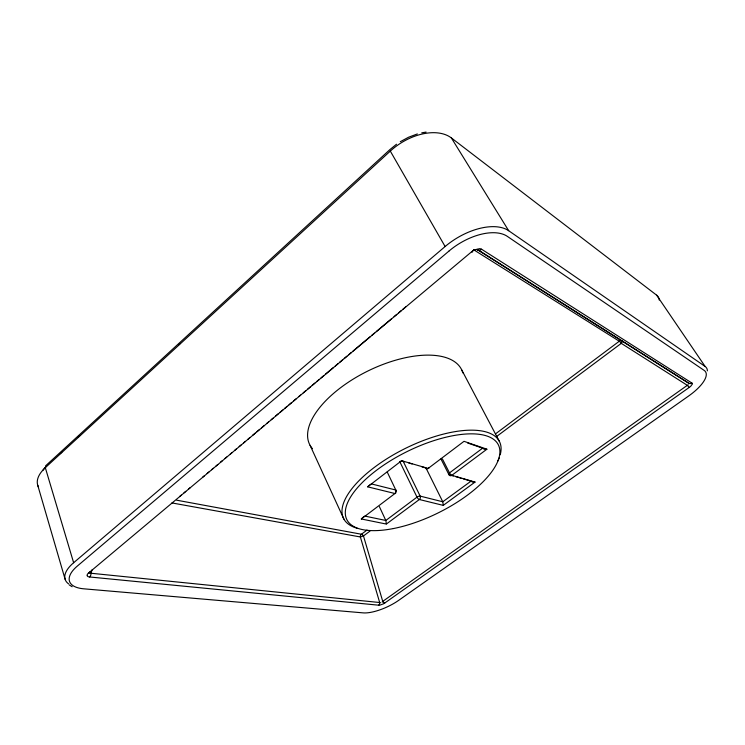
<?xml version="1.0" encoding="UTF-8"?>
<svg xmlns="http://www.w3.org/2000/svg" width="745" height="745" viewBox="0 0 745 745"><rect width="100%" height="100%" fill="white"/><g stroke="black" fill="none" stroke-linecap="round" stroke-linejoin="round"><path stroke-width="1.12" d="M386.394 523.828L385.808 520.476L417.004 497.139A2.459 0.978 -26 0 1 420.161 496.114L442.781 501.776L443.303 505.194M363.7 516.751L361.344 518.948L394.943 493.525A2.552 1.043 53 0 0 395.53 492.156M370.163 484.641L367.648 486.83L394.943 493.525A2.552 2.077 -76.3 0 0 395.8 490.024L387.214 471.985M367.648 486.83L401.62 460.708L428.151 468.428L464.014 441.319L486.895 449.207L451.842 475.319A2.505 2.105 -74.1 0 1 448.928 474.658L440.947 458.948M91.989 569.934L91.011 573.25A3.492 2.282 -80 0 1 89.596 576.975A7.133 2.999 -18.2 0 1 87.919 576.546L87.24 575.96M692.179 384.28L690.885 386.068A5.867 2.123 -31.6 0 1 689.246 387.419L384.765 603.022A5.001 1.667 -24.6 0 1 383.247 603.934L379.885 605.117A5.001 1.667 -24.6 0 1 378.6 605.191L89.596 576.975M45.547 465.895L389.868 149.624L396.526 144.223M60.084 453.686L61.798 452.113M78.057 437.194L79.771 435.62M178.549 344.944L180.253 343.38M38.554 487.137A40.845 20.264 -16.7 0 1 45.315 467.683L390.305 151.095A46.991 29.39 -32.6 0 1 451.368 137.937L656.634 295.169L705.143 366.484A35.518 13.01 -31.5 0 1 707.378 370.87M68.717 583.959A42.828 18.178 -18.4 0 1 73.634 562.736L445.119 246.53A49.691 26.867 -31.2 0 1 508.686 230.726L705.143 366.484M179.517 496.608L181.305 495.108M183.968 492.873L185.756 491.374M188.42 489.139L190.208 487.649M202.668 477.191L204.447 475.701M207.119 473.457L208.898 471.967M211.571 469.722L213.349 468.233M216.022 465.988L217.801 464.498M220.473 462.254L222.252 460.764M224.925 458.52L226.703 457.03M230.27 454.04L232.049 452.55M234.722 450.315L236.5 448.816M239.173 446.581L240.952 445.082M243.624 442.847L245.403 441.347M248.076 439.112L249.854 437.613M252.527 435.378L255.19 433.134M256.978 431.644L259.642 429.399M261.43 427.909L264.093 425.674M266.766 423.43L268.545 421.94M271.217 419.696L272.996 418.206M275.669 415.961L278.341 413.726M280.12 412.227L282.793 409.992M284.571 408.493L287.244 406.258M289.023 404.758L291.695 402.524M293.474 401.034L296.147 398.789M298.82 396.545L300.598 395.055M303.271 392.82L305.934 390.576M307.722 389.086L310.386 386.841M312.174 385.351L314.837 383.107M316.625 381.617L319.288 379.373M321.076 377.883L323.74 375.638M325.528 374.148L333.537 367.425M335.315 365.935L337.988 363.69M339.767 362.2L342.439 359.965M344.218 358.466L346.891 356.231M348.669 354.732L351.342 352.497M353.121 350.997L370.042 336.815M371.82 335.325L374.493 333.08M376.272 331.59L391.404 318.897M394.077 316.653L396.75 314.409M398.528 312.919L401.192 310.684M402.98 309.184L405.643 306.949M87.063 575.438L87.342 574.395A7.133 2.999 -18.2 0 1 88.543 573.045L471.632 251.763A8.325 4.526 -31.5 0 1 474.211 250.013L479.659 248.644A8.325 4.526 -31.5 0 1 481.596 249.249L691.882 383.032A5.867 2.123 -31.6 0 1 692.282 383.703M367.024 530.058L361.437 534.24A2.533 2.021 -79.6 0 0 360.375 536.968L379.661 602.472A2.542 2.049 -84.4 0 1 378.6 605.191M495.481 433.897L619.291 341.229A2.868 2.524 -51.9 0 1 622.382 341.08L688.604 383.107A2.542 1.276 -15 0 1 689.05 383.489M369.995 531.073L363.476 535.944L360.375 536.968L171.909 502.931M496.57 436.523L621.283 343.361A2.868 0.494 -52.7 0 0 622.382 341.08M442.418 458.976L449.496 472.889A2.505 0.903 53.2 0 0 451.842 475.319L475.031 482.062L472.647 482.192L471.008 481.158L442.781 501.776L425.982 468M475.031 482.062L443.247 505.38L419.342 499.513A2.468 0.978 53.4 0 1 417.004 497.139L399.692 461.462M400.298 141.69L408.539 137.248L417.34 133.942M361.278 518.976L386.348 524.07L419.342 499.513A2.468 2.039 -76.6 0 0 420.161 496.114L403.241 461.397M486.895 449.207L484.362 449.328L482.62 448.183L449.496 472.889A2.505 1.006 -26.9 0 0 448.928 474.658L453.333 475.943M421.763 132.824L426.103 132.089M176.621 500.184L361.437 534.24A2.524 1.136 53.7 0 1 363.476 535.944L382.744 601.383A2.524 1.173 55.6 0 0 384.765 603.022M364.696 516.052L385.798 520.457L379.373 506.591M371.187 483.859L395.8 490.024A2.542 1.043 -25.5 0 1 395.958 491.234M401.192 460.792L404.461 461.742M408.828 463.008L412.106 463.958M421.921 466.817L425.19 467.767A2.589 2.142 -73.9 0 0 428.151 468.428A2.589 0.969 52.9 0 0 428.775 467.469M455.54 476.577L461.043 478.178M463.241 478.821L470.998 481.14M467.627 443.005L481.54 447.801M72.153 586.743L69.257 584.946M473.708 249.78L619.291 341.229A2.831 0.512 52.3 0 1 621.283 343.361L687.29 385.305L689.246 387.419M477.303 249.389L621.404 340.465M451.368 137.937L508.686 230.726M390.305 151.095L445.119 246.53M461.798 370.06L499.383 441.413M310.097 445.37L343.929 519.153M45.315 467.683L73.634 562.736M37.716 485.191L65.122 579.303M357.088 528.205A86.923 35.536 -26.2 0 1 402.673 449.766A86.923 35.536 -26.2 0 1 500.221 454.776M499.215 457.84A86.923 35.536 -26.2 0 1 497.837 460.987M42.735 470.589A37.39 18.616 -16.7 0 1 45.799 466.873M481.605 249.24A4.228 3.353 -57.8 0 1 477.387 249.687L688.604 383.107A2.933 2.682 -44.3 0 0 691.882 383.032M90.424 571.853A3.464 2.254 47.9 0 1 88.543 573.045M472.581 251.438A4.191 0.959 50.6 0 1 471.632 251.763M688.333 384.83A2.542 1.276 -15 0 1 687.309 385.342L382.744 601.383A2.16 1.294 -30.8 0 1 382.092 602.081M380.332 602.696A2.16 1.294 -30.8 0 1 379.605 602.519L91.011 573.25A3.082 1.22 -36.8 0 1 90.07 573.371M472.656 250.758A3.585 1.062 -22.2 0 1 477.489 249.64M89.773 572.244A3.082 1.22 -36.8 0 1 90.024 571.806M656.634 295.169A34.121 14.723 -32.6 0 1 659.25 300.077M312.444 448.686A84.697 40.183 -26.2 0 1 366.363 371.764A84.697 40.183 -26.2 0 1 462.85 372.9M449.105 250.953L77.34 566.06A39.317 16.595 -18.5 0 0 83.812 588.82L363.141 612.874A27.956 9.387 -24.7 0 0 398.715 600.321L688.771 395.902A32.603 11.873 -31.5 0 0 704.239 370.461L507.326 236.37A45.631 24.538 -31.2 0 0 449.105 250.953M393.369 528.559A84.474 34.372 -26.2 0 0 499.197 446.925A84.474 34.372 -26.2 0 0 375.257 471.24A84.474 34.372 -26.2 0 0 393.369 528.559"/></g></svg>
